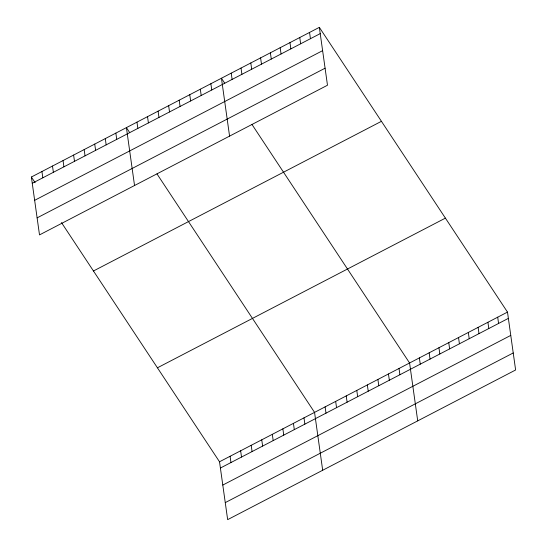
<?xml version="1.0" encoding="UTF-8"?>
<svg xmlns="http://www.w3.org/2000/svg" width="547" height="547" viewBox="0 0 547 547"><rect width="100%" height="100%" fill="white"/><g stroke="black" fill="none" stroke-linecap="round" stroke-linejoin="round"><path stroke-width="0.82" d="M319.345 27.35L327.482 85.229L39.507 234.902L31.377 177.016L319.345 27.35L507.493 312.098L515.623 369.984L227.655 519.65L219.518 461.771L61.476 222.581M32.252 183.286L320.227 33.62M34.652 200.318L322.621 50.652M37.114 217.87L325.089 68.197M93.462 270.984L381.437 121.318M157.433 367.803L445.402 218.13M219.518 461.771L507.493 312.098M220.4 468.034L508.368 318.368M222.793 485.066L510.768 335.4M225.261 502.618L513.23 352.952M224.728 83.219L221.439 78.235L229.569 136.121M252.01 124.511L409.58 362.989L417.717 420.869M129.701 132.613L126.405 127.629L134.541 185.508M156.982 173.898L314.552 412.376L322.682 470.263M31.377 177.016L35.138 182.712M497.702 317.185L498.577 323.455M487.91 322.279L488.792 328.542M478.119 327.366L479.001 333.636M468.328 332.453L469.21 338.723M458.536 337.54L459.418 343.81M448.745 342.634L449.627 348.897M438.954 347.721L439.836 353.984M429.163 352.808L430.045 359.078M419.371 357.895L420.253 364.165M399.023 368.473L399.905 374.743M388.459 373.963L389.341 380.227M377.902 379.447L378.784 385.717M367.345 384.938L368.227 391.208M309.554 32.437L310.436 38.707M356.788 390.428L357.663 396.691M299.763 37.524L300.645 43.794M346.224 395.912L347.106 402.182M289.972 42.618L290.854 48.881M335.667 401.402L336.549 407.665M280.18 47.705L281.062 53.975M325.109 406.886L325.991 413.156M270.389 52.792L271.271 59.062M260.598 57.879L261.48 64.149M303.988 417.867L304.87 424.13M250.806 62.973L251.688 69.237M293.431 423.351L294.313 429.621M241.015 68.06L241.897 74.33M282.874 428.841L283.756 435.111M231.231 73.148L232.106 79.418M272.31 434.325L273.192 440.595M261.753 439.815L262.635 446.085M210.875 83.725L211.757 89.995M251.196 445.306L252.078 451.569M200.318 89.216L201.2 95.479M240.639 450.79L241.514 457.06M189.761 94.699L190.643 100.969M230.075 456.28L230.957 462.55M179.197 100.19L180.079 106.453M168.64 105.674L169.522 111.944M158.083 111.164L158.965 117.434M147.526 116.655L148.401 122.918M136.962 122.138L137.844 128.408M115.848 133.112L116.73 139.382M105.291 138.603L106.166 144.873M94.727 144.093L95.609 150.357M84.17 149.577L85.052 155.847M73.613 155.068L74.495 161.338M63.049 160.558L63.931 166.821M52.491 166.042L53.374 172.312M41.934 171.532L42.816 177.796"/></g></svg>
